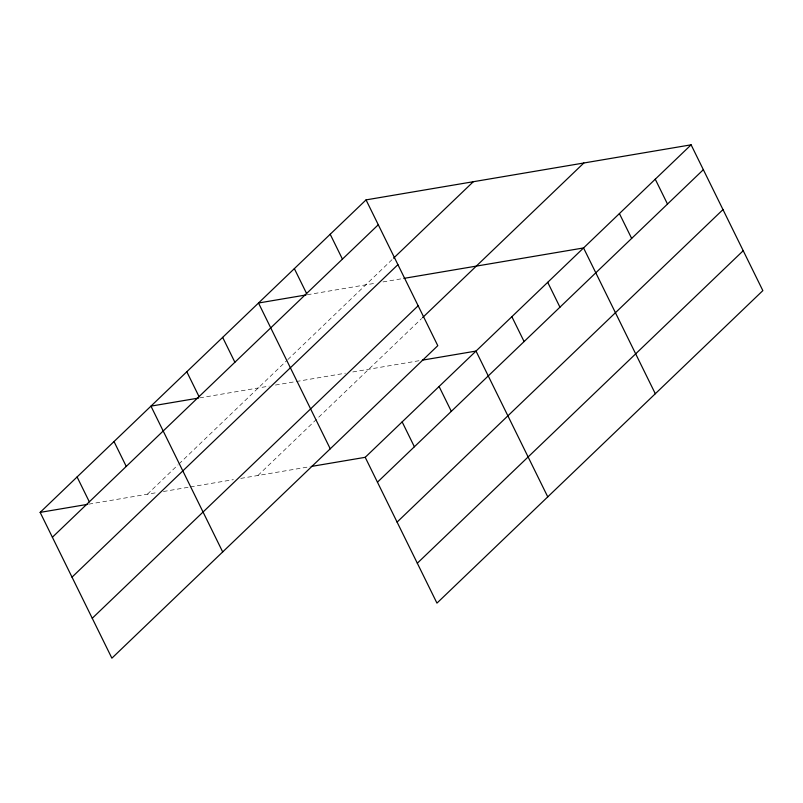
<?xml version="1.0" encoding="UTF-8"?>
<svg xmlns="http://www.w3.org/2000/svg" width="803" height="803" viewBox="0 0 803 803"><rect width="100%" height="100%" fill="white"/><g stroke="black" fill="none" stroke-linecap="round" stroke-linejoin="round"><path stroke-width="0.6" stroke-dasharray="4.01 3.01" d="M147.421 494.206L178.045 464.837M178.949 463.973L286.902 360.467M287.805 359.603L392.657 259.058M257.944 475.486L421.625 318.54M307.258 294.751L375.593 283.178M382.961 281.923L402.614 278.601M199.716 397.876L269.276 386.092M275.419 385.049L295.062 381.726M296.297 381.515L345.41 373.194M352.778 371.95L422.378 360.156M88.912 504.123L157.247 492.55M163.38 491.506L189.177 487.14M190.401 486.929L233.382 479.652M240.749 478.397L310.359 466.613"/><path stroke-width="1.2" d="M366.048 199.887L437.786 345.681L111.888 658.179L40.15 512.384L366.048 199.887L691.112 144.821L762.85 290.616L436.952 603.113L365.214 457.319L691.112 144.821M52.386 537.247L378.283 224.75M393.55 258.195L473.318 181.719M72.019 577.146L397.917 264.659M92.255 618.27L418.152 305.772M422.519 317.677L583.841 162.999M377.45 482.181L703.348 169.684M397.084 522.091L722.981 209.593M417.319 563.204L743.217 250.717M306.043 294.952L258.506 303.012L330.244 448.807M403.839 278.39L583.56 247.946L655.308 393.741M198.492 398.077L150.954 406.127L222.692 551.932M422.378 360.156L476.018 351.072L547.756 496.866M40.15 512.384L87.688 504.324M311.574 466.402L365.214 457.319M655.258 179.199L667.494 204.062M619.414 213.578L631.65 238.431M547.716 282.325L559.952 307.188M511.862 316.693L524.098 341.556M439.08 386.484L451.316 411.347M330.194 234.255L342.429 259.118M402.152 421.906L414.378 446.769M294.35 268.634L306.585 293.496M222.652 337.38L234.888 362.243M186.808 371.759L199.034 396.622M114.016 441.55L126.252 466.413M77.088 476.962L89.324 501.825"/></g></svg>
